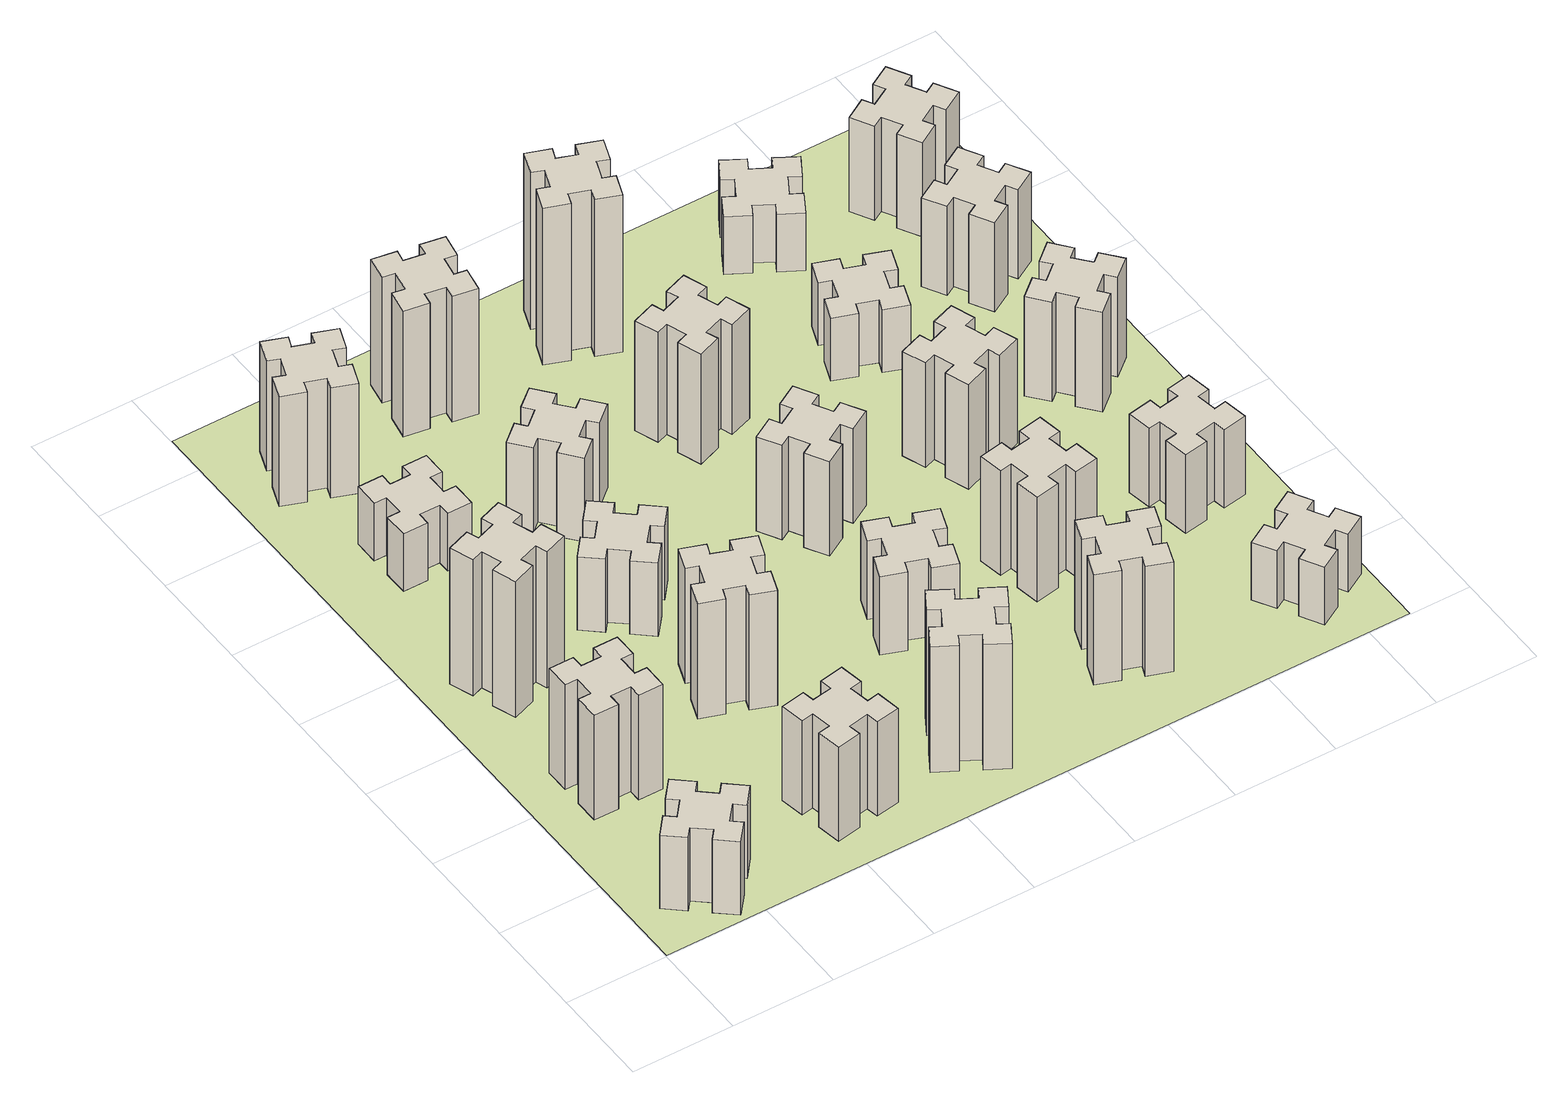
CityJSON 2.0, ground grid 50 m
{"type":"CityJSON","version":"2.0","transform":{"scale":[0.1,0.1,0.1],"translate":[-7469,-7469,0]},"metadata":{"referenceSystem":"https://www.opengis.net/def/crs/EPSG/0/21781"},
"CityObjects":{
"building1":{"type":"Building","attributes":{"class":"1000","function":"1000","usage":"1000","yearOfConstruction":2016,"roofType":"1000","measuredHeight":42,"storeysAboveGround":30,"storeysBelowGround":0},"geometry":[{"type":"Solid","lod":"1","boundaries":[[[[0,1,2,3,4,5,6,7,8,9,10,11,12,13,14,15,16,17,18,19]],[[17,16,20,21]],[[16,15,22,20]],[[15,14,23,22]],[[14,13,24,23]],[[13,12,25,24]],[[12,11,26,25]],[[11,10,27,26]],[[10,9,28,27]],[[9,8,29,28]],[[8,7,30,29]],[[7,6,31,30]],[[6,5,32,31]],[[5,4,33,32]],[[4,3,34,33]],[[3,2,35,34]],[[2,1,36,35]],[[1,0,37,36]],[[0,19,38,37]],[[19,18,39,38]],[[18,17,21,39]],[[24,25,26,27,28,29,30,31,32,33,34,35,36,37,38,39,21,20,22,23]]]]}]},
"building2":{"type":"Building","attributes":{"class":"1000","function":"1000","usage":"1000","yearOfConstruction":2016,"roofType":"1000","measuredHeight":60,"storeysAboveGround":30,"storeysBelowGround":0},"geometry":[{"type":"Solid","lod":"1","boundaries":[[[[40,41,42,43,44,45,46,47,48,49,50,51,52,53,54,55,56,57,58,59]],[[57,56,60,61]],[[56,55,62,60]],[[55,54,63,62]],[[54,53,64,63]],[[53,52,65,64]],[[52,51,66,65]],[[51,50,67,66]],[[50,49,68,67]],[[49,48,69,68]],[[48,47,70,69]],[[47,46,71,70]],[[46,45,72,71]],[[45,44,73,72]],[[44,43,74,73]],[[43,42,75,74]],[[42,41,76,75]],[[41,40,77,76]],[[40,59,78,77]],[[59,58,79,78]],[[58,57,61,79]],[[64,65,66,67,68,69,70,71,72,73,74,75,76,77,78,79,61,60,62,63]]]]}]},
"building3":{"type":"Building","attributes":{"class":"1000","function":"1000","usage":"1000","yearOfConstruction":2016,"roofType":"1000","measuredHeight":78,"storeysAboveGround":30,"storeysBelowGround":0},"geometry":[{"type":"Solid","lod":"1","boundaries":[[[[80,81,82,83,84,85,86,87,88,89,90,91,92,93,94,95,96,97,98,99]],[[97,96,100,101]],[[96,95,102,100]],[[95,94,103,102]],[[94,93,104,103]],[[93,92,105,104]],[[92,91,106,105]],[[91,90,107,106]],[[90,89,108,107]],[[89,88,109,108]],[[88,87,110,109]],[[87,86,111,110]],[[86,85,112,111]],[[85,84,113,112]],[[84,83,114,113]],[[83,82,115,114]],[[82,81,116,115]],[[81,80,117,116]],[[80,99,118,117]],[[99,98,119,118]],[[98,97,101,119]],[[104,105,106,107,108,109,110,111,112,113,114,115,116,117,118,119,101,100,102,103]]]]}]},
"building4":{"type":"Building","attributes":{"class":"1000","function":"1000","usage":"1000","yearOfConstruction":2016,"roofType":"1000","measuredHeight":54,"storeysAboveGround":30,"storeysBelowGround":0},"geometry":[{"type":"Solid","lod":"1","boundaries":[[[[120,121,122,123,124,125,126,127,128,129,130,131,132,133,134,135,136,137,138,139]],[[137,136,140,141]],[[136,135,142,140]],[[135,134,143,142]],[[134,133,144,143]],[[133,132,145,144]],[[132,131,146,145]],[[131,130,147,146]],[[130,129,148,147]],[[129,128,149,148]],[[128,127,150,149]],[[127,126,151,150]],[[126,125,152,151]],[[125,124,153,152]],[[124,123,154,153]],[[123,122,155,154]],[[122,121,156,155]],[[121,120,157,156]],[[120,139,158,157]],[[139,138,159,158]],[[138,137,141,159]],[[144,145,146,147,148,149,150,151,152,153,154,155,156,157,158,159,141,140,142,143]]]]}]},
"building5":{"type":"Building","attributes":{"class":"1000","function":"1000","usage":"1000","yearOfConstruction":2016,"roofType":"1000","measuredHeight":33,"storeysAboveGround":30,"storeysBelowGround":0},"geometry":[{"type":"Solid","lod":"1","boundaries":[[[[160,161,162,163,164,165,166,167,168,169,170,171,172,173,174,175,176,177,178,179]],[[177,176,180,181]],[[176,175,182,180]],[[175,174,183,182]],[[174,173,184,183]],[[173,172,185,184]],[[172,171,186,185]],[[171,170,187,186]],[[170,169,188,187]],[[169,168,189,188]],[[168,167,190,189]],[[167,166,191,190]],[[166,165,192,191]],[[165,164,193,192]],[[164,163,194,193]],[[163,162,195,194]],[[162,161,196,195]],[[161,160,197,196]],[[160,179,198,197]],[[179,178,199,198]],[[178,177,181,199]],[[184,185,186,187,188,189,190,191,192,193,194,195,196,197,198,199,181,180,182,183]]]]}]},
"building6":{"type":"Building","attributes":{"class":"1000","function":"1000","usage":"1000","yearOfConstruction":2016,"roofType":"1000","measuredHeight":63,"storeysAboveGround":30,"storeysBelowGround":0},"geometry":[{"type":"Solid","lod":"1","boundaries":[[[[200,201,202,203,204,205,206,207,208,209,210,211,212,213,214,215,216,217,218,219]],[[217,216,220,221]],[[216,215,222,220]],[[215,214,223,222]],[[214,213,224,223]],[[213,212,225,224]],[[212,211,226,225]],[[211,210,227,226]],[[210,209,228,227]],[[209,208,229,228]],[[208,207,230,229]],[[207,206,231,230]],[[206,205,232,231]],[[205,204,233,232]],[[204,203,234,233]],[[203,202,235,234]],[[202,201,236,235]],[[201,200,237,236]],[[200,219,238,237]],[[219,218,239,238]],[[218,217,221,239]],[[224,225,226,227,228,229,230,231,232,233,234,235,236,237,238,239,221,220,222,223]]]]}]},
"building7":{"type":"Building","attributes":{"class":"1000","function":"1000","usage":"1000","yearOfConstruction":2016,"roofType":"1000","measuredHeight":66,"storeysAboveGround":30,"storeysBelowGround":0},"geometry":[{"type":"Solid","lod":"1","boundaries":[[[[240,241,242,243,244,245,246,247,248,249,250,251,252,253,254,255,256,257,258,259]],[[257,256,260,261]],[[256,255,262,260]],[[255,254,263,262]],[[254,253,264,263]],[[253,252,265,264]],[[252,251,266,265]],[[251,250,267,266]],[[250,249,268,267]],[[249,248,269,268]],[[248,247,270,269]],[[247,246,271,270]],[[246,245,272,271]],[[245,244,273,272]],[[244,243,274,273]],[[243,242,275,274]],[[242,241,276,275]],[[241,240,277,276]],[[240,259,278,277]],[[259,258,279,278]],[[258,257,261,279]],[[264,265,266,267,268,269,270,271,272,273,274,275,276,277,278,279,261,260,262,263]]]]}]},
"building8":{"type":"Building","attributes":{"class":"1000","function":"1000","usage":"1000","yearOfConstruction":2016,"roofType":"1000","measuredHeight":42,"storeysAboveGround":30,"storeysBelowGround":0},"geometry":[{"type":"Solid","lod":"1","boundaries":[[[[280,281,282,283,284,285,286,287,288,289,290,291,292,293,294,295,296,297,298,299]],[[297,296,300,301]],[[296,295,302,300]],[[295,294,303,302]],[[294,293,304,303]],[[293,292,305,304]],[[292,291,306,305]],[[291,290,307,306]],[[290,289,308,307]],[[289,288,309,308]],[[288,287,310,309]],[[287,286,311,310]],[[286,285,312,311]],[[285,284,313,312]],[[284,283,314,313]],[[283,282,315,314]],[[282,281,316,315]],[[281,280,317,316]],[[280,299,318,317]],[[299,298,319,318]],[[298,297,301,319]],[[304,305,306,307,308,309,310,311,312,313,314,315,316,317,318,319,301,300,302,303]]]]}]},
"building9":{"type":"Building","attributes":{"class":"1000","function":"1000","usage":"1000","yearOfConstruction":2016,"roofType":"1000","measuredHeight":48,"storeysAboveGround":30,"storeysBelowGround":0},"geometry":[{"type":"Solid","lod":"1","boundaries":[[[[320,321,322,323,324,325,326,327,328,329,330,331,332,333,334,335,336,337,338,339]],[[337,336,340,341]],[[336,335,342,340]],[[335,334,343,342]],[[334,333,344,343]],[[333,332,345,344]],[[332,331,346,345]],[[331,330,347,346]],[[330,329,348,347]],[[329,328,349,348]],[[328,327,350,349]],[[327,326,351,350]],[[326,325,352,351]],[[325,324,353,352]],[[324,323,354,353]],[[323,322,355,354]],[[322,321,356,355]],[[321,320,357,356]],[[320,339,358,357]],[[339,338,359,358]],[[338,337,341,359]],[[344,345,346,347,348,349,350,351,352,353,354,355,356,357,358,359,341,340,342,343]]]]}]},
"building10":{"type":"Building","attributes":{"class":"1000","function":"1000","usage":"1000","yearOfConstruction":2016,"roofType":"1000","measuredHeight":72,"storeysAboveGround":30,"storeysBelowGround":0},"geometry":[{"type":"Solid","lod":"1","boundaries":[[[[360,361,362,363,364,365,366,367,368,369,370,371,372,373,374,375,376,377,378,379]],[[377,376,380,381]],[[376,375,382,380]],[[375,374,383,382]],[[374,373,384,383]],[[373,372,385,384]],[[372,371,386,385]],[[371,370,387,386]],[[370,369,388,387]],[[369,368,389,388]],[[368,367,390,389]],[[367,366,391,390]],[[366,365,392,391]],[[365,364,393,392]],[[364,363,394,393]],[[363,362,395,394]],[[362,361,396,395]],[[361,360,397,396]],[[360,379,398,397]],[[379,378,399,398]],[[378,377,381,399]],[[384,385,386,387,388,389,390,391,392,393,394,395,396,397,398,399,381,380,382,383]]]]}]},
"building11":{"type":"Building","attributes":{"class":"1000","function":"1000","usage":"1000","yearOfConstruction":2016,"roofType":"1000","measuredHeight":72,"storeysAboveGround":30,"storeysBelowGround":0},"geometry":[{"type":"Solid","lod":"1","boundaries":[[[[400,401,402,403,404,405,406,407,408,409,410,411,412,413,414,415,416,417,418,419]],[[417,416,420,421]],[[416,415,422,420]],[[415,414,423,422]],[[414,413,424,423]],[[413,412,425,424]],[[412,411,426,425]],[[411,410,427,426]],[[410,409,428,427]],[[409,408,429,428]],[[408,407,430,429]],[[407,406,431,430]],[[406,405,432,431]],[[405,404,433,432]],[[404,403,434,433]],[[403,402,435,434]],[[402,401,436,435]],[[401,400,437,436]],[[400,419,438,437]],[[419,418,439,438]],[[418,417,421,439]],[[424,425,426,427,428,429,430,431,432,433,434,435,436,437,438,439,421,420,422,423]]]]}]},
"building12":{"type":"Building","attributes":{"class":"1000","function":"1000","usage":"1000","yearOfConstruction":2016,"roofType":"1000","measuredHeight":45,"storeysAboveGround":30,"storeysBelowGround":0},"geometry":[{"type":"Solid","lod":"1","boundaries":[[[[440,441,442,443,444,445,446,447,448,449,450,451,452,453,454,455,456,457,458,459]],[[457,456,460,461]],[[456,455,462,460]],[[455,454,463,462]],[[454,453,464,463]],[[453,452,465,464]],[[452,451,466,465]],[[451,450,467,466]],[[450,449,468,467]],[[449,448,469,468]],[[448,447,470,469]],[[447,446,471,470]],[[446,445,472,471]],[[445,444,473,472]],[[444,443,474,473]],[[443,442,475,474]],[[442,441,476,475]],[[441,440,477,476]],[[440,459,478,477]],[[459,458,479,478]],[[458,457,461,479]],[[464,465,466,467,468,469,470,471,472,473,474,475,476,477,478,479,461,460,462,463]]]]}]},
"building13":{"type":"Building","attributes":{"class":"1000","function":"1000","usage":"1000","yearOfConstruction":2016,"roofType":"1000","measuredHeight":54,"storeysAboveGround":30,"storeysBelowGround":0},"geometry":[{"type":"Solid","lod":"1","boundaries":[[[[480,481,482,483,484,485,486,487,488,489,490,491,492,493,494,495,496,497,498,499]],[[497,496,500,501]],[[496,495,502,500]],[[495,494,503,502]],[[494,493,504,503]],[[493,492,505,504]],[[492,491,506,505]],[[491,490,507,506]],[[490,489,508,507]],[[489,488,509,508]],[[488,487,510,509]],[[487,486,511,510]],[[486,485,512,511]],[[485,484,513,512]],[[484,483,514,513]],[[483,482,515,514]],[[482,481,516,515]],[[481,480,517,516]],[[480,499,518,517]],[[499,498,519,518]],[[498,497,501,519]],[[504,505,506,507,508,509,510,511,512,513,514,515,516,517,518,519,501,500,502,503]]]]}]},
"building14":{"type":"Building","attributes":{"class":"1000","function":"1000","usage":"1000","yearOfConstruction":2016,"roofType":"1000","measuredHeight":63,"storeysAboveGround":30,"storeysBelowGround":0},"geometry":[{"type":"Solid","lod":"1","boundaries":[[[[520,521,522,523,524,525,526,527,528,529,530,531,532,533,534,535,536,537,538,539]],[[537,536,540,541]],[[536,535,542,540]],[[535,534,543,542]],[[534,533,544,543]],[[533,532,545,544]],[[532,531,546,545]],[[531,530,547,546]],[[530,529,548,547]],[[529,528,549,548]],[[528,527,550,549]],[[527,526,551,550]],[[526,525,552,551]],[[525,524,553,552]],[[524,523,554,553]],[[523,522,555,554]],[[522,521,556,555]],[[521,520,557,556]],[[520,539,558,557]],[[539,538,559,558]],[[538,537,541,559]],[[544,545,546,547,548,549,550,551,552,553,554,555,556,557,558,559,541,540,542,543]]]]}]},
"building15":{"type":"Building","attributes":{"class":"1000","function":"1000","usage":"1000","yearOfConstruction":2016,"roofType":"1000","measuredHeight":63,"storeysAboveGround":30,"storeysBelowGround":0},"geometry":[{"type":"Solid","lod":"1","boundaries":[[[[560,561,562,563,564,565,566,567,568,569,570,571,572,573,574,575,576,577,578,579]],[[577,576,580,581]],[[576,575,582,580]],[[575,574,583,582]],[[574,573,584,583]],[[573,572,585,584]],[[572,571,586,585]],[[571,570,587,586]],[[570,569,588,587]],[[569,568,589,588]],[[568,567,590,589]],[[567,566,591,590]],[[566,565,592,591]],[[565,564,593,592]],[[564,563,594,593]],[[563,562,595,594]],[[562,561,596,595]],[[561,560,597,596]],[[560,579,598,597]],[[579,578,599,598]],[[578,577,581,599]],[[584,585,586,587,588,589,590,591,592,593,594,595,596,597,598,599,581,580,582,583]]]]}]},
"building16":{"type":"Building","attributes":{"class":"1000","function":"1000","usage":"1000","yearOfConstruction":2016,"roofType":"1000","measuredHeight":90,"storeysAboveGround":30,"storeysBelowGround":0},"geometry":[{"type":"Solid","lod":"1","boundaries":[[[[600,601,602,603,604,605,606,607,608,609,610,611,612,613,614,615,616,617,618,619]],[[617,616,620,621]],[[616,615,622,620]],[[615,614,623,622]],[[614,613,624,623]],[[613,612,625,624]],[[612,611,626,625]],[[611,610,627,626]],[[610,609,628,627]],[[609,608,629,628]],[[608,607,630,629]],[[607,606,631,630]],[[606,605,632,631]],[[605,604,633,632]],[[604,603,634,633]],[[603,602,635,634]],[[602,601,636,635]],[[601,600,637,636]],[[600,619,638,637]],[[619,618,639,638]],[[618,617,621,639]],[[624,625,626,627,628,629,630,631,632,633,634,635,636,637,638,639,621,620,622,623]]]]}]},
"building17":{"type":"Building","attributes":{"class":"1000","function":"1000","usage":"1000","yearOfConstruction":2016,"roofType":"1000","measuredHeight":60,"storeysAboveGround":30,"storeysBelowGround":0},"geometry":[{"type":"Solid","lod":"1","boundaries":[[[[640,641,642,643,644,645,646,647,648,649,650,651,652,653,654,655,656,657,658,659]],[[657,656,660,661]],[[656,655,662,660]],[[655,654,663,662]],[[654,653,664,663]],[[653,652,665,664]],[[652,651,666,665]],[[651,650,667,666]],[[650,649,668,667]],[[649,648,669,668]],[[648,647,670,669]],[[647,646,671,670]],[[646,645,672,671]],[[645,644,673,672]],[[644,643,674,673]],[[643,642,675,674]],[[642,641,676,675]],[[641,640,677,676]],[[640,659,678,677]],[[659,658,679,678]],[[658,657,661,679]],[[664,665,666,667,668,669,670,671,672,673,674,675,676,677,678,679,661,660,662,663]]]]}]},
"building18":{"type":"Building","attributes":{"class":"1000","function":"1000","usage":"1000","yearOfConstruction":2016,"roofType":"1000","measuredHeight":60,"storeysAboveGround":30,"storeysBelowGround":0},"geometry":[{"type":"Solid","lod":"1","boundaries":[[[[680,681,682,683,684,685,686,687,688,689,690,691,692,693,694,695,696,697,698,699]],[[697,696,700,701]],[[696,695,702,700]],[[695,694,703,702]],[[694,693,704,703]],[[693,692,705,704]],[[692,691,706,705]],[[691,690,707,706]],[[690,689,708,707]],[[689,688,709,708]],[[688,687,710,709]],[[687,686,711,710]],[[686,685,712,711]],[[685,684,713,712]],[[684,683,714,713]],[[683,682,715,714]],[[682,681,716,715]],[[681,680,717,716]],[[680,699,718,717]],[[699,698,719,718]],[[698,697,701,719]],[[704,705,706,707,708,709,710,711,712,713,714,715,716,717,718,719,701,700,702,703]]]]}]},
"building19":{"type":"Building","attributes":{"class":"1000","function":"1000","usage":"1000","yearOfConstruction":2016,"roofType":"1000","measuredHeight":36,"storeysAboveGround":30,"storeysBelowGround":0},"geometry":[{"type":"Solid","lod":"1","boundaries":[[[[720,721,722,723,724,725,726,727,728,729,730,731,732,733,734,735,736,737,738,739]],[[737,736,740,741]],[[736,735,742,740]],[[735,734,743,742]],[[734,733,744,743]],[[733,732,745,744]],[[732,731,746,745]],[[731,730,747,746]],[[730,729,748,747]],[[729,728,749,748]],[[728,727,750,749]],[[727,726,751,750]],[[726,725,752,751]],[[725,724,753,752]],[[724,723,754,753]],[[723,722,755,754]],[[722,721,756,755]],[[721,720,757,756]],[[720,739,758,757]],[[739,738,759,758]],[[738,737,741,759]],[[744,745,746,747,748,749,750,751,752,753,754,755,756,757,758,759,741,740,742,743]]]]}]},
"building20":{"type":"Building","attributes":{"class":"1000","function":"1000","usage":"1000","yearOfConstruction":2016,"roofType":"1000","measuredHeight":33,"storeysAboveGround":30,"storeysBelowGround":0},"geometry":[{"type":"Solid","lod":"1","boundaries":[[[[760,761,762,763,764,765,766,767,768,769,770,771,772,773,774,775,776,777,778,779]],[[777,776,780,781]],[[776,775,782,780]],[[775,774,783,782]],[[774,773,784,783]],[[773,772,785,784]],[[772,771,786,785]],[[771,770,787,786]],[[770,769,788,787]],[[769,768,789,788]],[[768,767,790,789]],[[767,766,791,790]],[[766,765,792,791]],[[765,764,793,792]],[[764,763,794,793]],[[763,762,795,794]],[[762,761,796,795]],[[761,760,797,796]],[[760,779,798,797]],[[779,778,799,798]],[[778,777,781,799]],[[784,785,786,787,788,789,790,791,792,793,794,795,796,797,798,799,781,780,782,783]]]]}]},
"building21":{"type":"Building","attributes":{"class":"1000","function":"1000","usage":"1000","yearOfConstruction":2016,"roofType":"1000","measuredHeight":45,"storeysAboveGround":30,"storeysBelowGround":0},"geometry":[{"type":"Solid","lod":"1","boundaries":[[[[800,801,802,803,804,805,806,807,808,809,810,811,812,813,814,815,816,817,818,819]],[[817,816,820,821]],[[816,815,822,820]],[[815,814,823,822]],[[814,813,824,823]],[[813,812,825,824]],[[812,811,826,825]],[[811,810,827,826]],[[810,809,828,827]],[[809,808,829,828]],[[808,807,830,829]],[[807,806,831,830]],[[806,805,832,831]],[[805,804,833,832]],[[804,803,834,833]],[[803,802,835,834]],[[802,801,836,835]],[[801,800,837,836]],[[800,819,838,837]],[[819,818,839,838]],[[818,817,821,839]],[[824,825,826,827,828,829,830,831,832,833,834,835,836,837,838,839,821,820,822,823]]]]}]},
"building22":{"type":"Building","attributes":{"class":"1000","function":"1000","usage":"1000","yearOfConstruction":2016,"roofType":"1000","measuredHeight":33,"storeysAboveGround":30,"storeysBelowGround":0},"geometry":[{"type":"Solid","lod":"1","boundaries":[[[[840,841,842,843,844,845,846,847,848,849,850,851,852,853,854,855,856,857,858,859]],[[857,856,860,861]],[[856,855,862,860]],[[855,854,863,862]],[[854,853,864,863]],[[853,852,865,864]],[[852,851,866,865]],[[851,850,867,866]],[[850,849,868,867]],[[849,848,869,868]],[[848,847,870,869]],[[847,846,871,870]],[[846,845,872,871]],[[845,844,873,872]],[[844,843,874,873]],[[843,842,875,874]],[[842,841,876,875]],[[841,840,877,876]],[[840,859,878,877]],[[859,858,879,878]],[[858,857,861,879]],[[864,865,866,867,868,869,870,871,872,873,874,875,876,877,878,879,861,860,862,863]]]]}]},
"building23":{"type":"Building","attributes":{"class":"1000","function":"1000","usage":"1000","yearOfConstruction":2016,"roofType":"1000","measuredHeight":57,"storeysAboveGround":30,"storeysBelowGround":0},"geometry":[{"type":"Solid","lod":"1","boundaries":[[[[880,881,882,883,884,885,886,887,888,889,890,891,892,893,894,895,896,897,898,899]],[[897,896,900,901]],[[896,895,902,900]],[[895,894,903,902]],[[894,893,904,903]],[[893,892,905,904]],[[892,891,906,905]],[[891,890,907,906]],[[890,889,908,907]],[[889,888,909,908]],[[888,887,910,909]],[[887,886,911,910]],[[886,885,912,911]],[[885,884,913,912]],[[884,883,914,913]],[[883,882,915,914]],[[882,881,916,915]],[[881,880,917,916]],[[880,899,918,917]],[[899,898,919,918]],[[898,897,901,919]],[[904,905,906,907,908,909,910,911,912,913,914,915,916,917,918,919,901,900,902,903]]]]}]},
"building24":{"type":"Building","attributes":{"class":"1000","function":"1000","usage":"1000","yearOfConstruction":2016,"roofType":"1000","measuredHeight":51,"storeysAboveGround":30,"storeysBelowGround":0},"geometry":[{"type":"Solid","lod":"1","boundaries":[[[[920,921,922,923,924,925,926,927,928,929,930,931,932,933,934,935,936,937,938,939]],[[937,936,940,941]],[[936,935,942,940]],[[935,934,943,942]],[[934,933,944,943]],[[933,932,945,944]],[[932,931,946,945]],[[931,930,947,946]],[[930,929,948,947]],[[929,928,949,948]],[[928,927,950,949]],[[927,926,951,950]],[[926,925,952,951]],[[925,924,953,952]],[[924,923,954,953]],[[923,922,955,954]],[[922,921,956,955]],[[921,920,957,956]],[[920,939,958,957]],[[939,938,959,958]],[[938,937,941,959]],[[944,945,946,947,948,949,950,951,952,953,954,955,956,957,958,959,941,940,942,943]]]]}]},
"building25":{"type":"Building","attributes":{"class":"1000","function":"1000","usage":"1000","yearOfConstruction":2016,"roofType":"1000","measuredHeight":54,"storeysAboveGround":30,"storeysBelowGround":0},"geometry":[{"type":"Solid","lod":"1","boundaries":[[[[960,961,962,963,964,965,966,967,968,969,970,971,972,973,974,975,976,977,978,979]],[[977,976,980,981]],[[976,975,982,980]],[[975,974,983,982]],[[974,973,984,983]],[[973,972,985,984]],[[972,971,986,985]],[[971,970,987,986]],[[970,969,988,987]],[[969,968,989,988]],[[968,967,990,989]],[[967,966,991,990]],[[966,965,992,991]],[[965,964,993,992]],[[964,963,994,993]],[[963,962,995,994]],[[962,961,996,995]],[[961,960,997,996]],[[960,979,998,997]],[[979,978,999,998]],[[978,977,981,999]],[[984,985,986,987,988,989,990,991,992,993,994,995,996,997,998,999,981,980,982,983]]]]}]},
"landuse1":{"type":"LandUse","attributes":{"name":"plot1","function":"1010"},"geometry":[{"type":"MultiSurface","lod":"1","boundaries":[[[1000,1001,1002,1003]]]}]}
},
"vertices":[
[484,327,0],[408,392,0],[446,438,0],[354,515,0],[277,423,0],[323,384,0],[259,308,0],[213,346,0],[136,254,0],[228,177,0],[266,223,0],[343,159,0],[304,113,0],[396,36,0],[473,128,0],[427,166,0],[492,243,0],[538,204,0],[615,296,0],[523,373,0],[492,243,420],[538,204,420],[427,166,420],[473,128,420],[396,36,420],[304,113,420],[343,159,420],[266,223,420],[228,177,420],[136,254,420],[213,346,420],[259,308,420],[323,384,420],[277,423,420],[354,515,420],[446,438,420],[408,392,420],[484,327,420],[523,373,420],[615,296,420],
[425,1125,0],[325,1125,0],[325,1185,0],[205,1185,0],[205,1065,0],[265,1065,0],[265,965,0],[205,965,0],[205,845,0],[325,845,0],[325,905,0],[425,905,0],[425,845,0],[545,845,0],[545,965,0],[485,965,0],[485,1065,0],[545,1065,0],[545,1185,0],[425,1185,0],[485,1065,600],[545,1065,600],[485,965,600],[545,965,600],[545,845,600],[425,845,600],[425,905,600],[325,905,600],[325,845,600],[205,845,600],[205,965,600],[265,965,600],[265,1065,600],[205,1065,600],[205,1185,600],[325,1185,600],[325,1125,600],[425,1125,600],[425,1185,600],[545,1185,600],
[385,1876,0],[291,1842,0],[270,1898,0],[157,1857,0],[199,1744,0],[255,1765,0],[289,1671,0],[233,1650,0],[274,1537,0],[387,1579,0],[366,1635,0],[460,1669,0],[480,1613,0],[593,1654,0],[552,1767,0],[496,1746,0],[462,1840,0],[518,1860,0],[477,1973,0],[364,1932,0],[462,1840,780],[518,1860,780],[496,1746,780],[552,1767,780],[593,1654,780],[480,1613,780],[460,1669,780],[366,1635,780],[387,1579,780],[274,1537,780],[233,1650,780],[289,1671,780],[255,1765,780],[199,1744,780],[157,1857,780],[270,1898,780],[291,1842,780],[385,1876,780],[364,1932,780],[477,1973,780],
[1232,345,0],[1215,444,0],[1274,454,0],[1253,572,0],[1135,551,0],[1145,492,0],[1047,475,0],[1037,534,0],[918,513,0],[939,395,0],[998,405,0],[1016,307,0],[957,297,0],[977,178,0],[1096,199,0],[1085,258,0],[1184,276,0],[1194,217,0],[1312,237,0],[1291,356,0],[1184,276,540],[1194,217,540],[1085,258,540],[1096,199,540],[977,178,540],[957,297,540],[1016,307,540],[998,405,540],[939,395,540],[918,513,540],[1037,534,540],[1047,475,540],[1145,492,540],[1135,551,540],[1253,572,540],[1274,454,540],[1215,444,540],[1232,345,540],[1291,356,540],[1312,237,540],
[585,2545,0],[585,2645,0],[645,2645,0],[645,2765,0],[525,2765,0],[525,2705,0],[425,2705,0],[425,2765,0],[305,2765,0],[305,2645,0],[365,2645,0],[365,2545,0],[305,2545,0],[305,2425,0],[425,2425,0],[425,2485,0],[525,2485,0],[525,2425,0],[645,2425,0],[645,2545,0],[525,2485,330],[525,2425,330],[425,2485,330],[425,2425,330],[305,2425,330],[305,2545,330],[365,2545,330],[365,2645,330],[305,2645,330],[305,2765,330],[425,2765,330],[425,2705,330],[525,2705,330],[525,2765,330],[645,2765,330],[645,2645,330],[585,2645,330],[585,2545,330],[645,2545,330],[645,2425,330],
[460,3322,0],[366,3356,0],[387,3412,0],[274,3453,0],[233,3340,0],[289,3320,0],[255,3226,0],[199,3247,0],[157,3134,0],[270,3093,0],[291,3149,0],[385,3115,0],[364,3059,0],[477,3017,0],[518,3130,0],[462,3151,0],[496,3245,0],[552,3224,0],[593,3337,0],[480,3378,0],[496,3245,630],[552,3224,630],[462,3151,630],[518,3130,630],[477,3017,630],[364,3059,630],[385,3115,630],[291,3149,630],[270,3093,630],[157,3134,630],[199,3247,630],[255,3226,630],[289,3320,630],[233,3340,630],[274,3453,630],[387,3412,630],[366,3356,630],[460,3322,630],[480,3378,630],[593,3337,630],
[1029,1300,0],[995,1206,0],[939,1227,0],[897,1114,0],[1010,1073,0],[1031,1129,0],[1125,1095,0],[1104,1039,0],[1217,997,0],[1258,1110,0],[1202,1131,0],[1236,1225,0],[1292,1204,0],[1333,1317,0],[1220,1358,0],[1200,1302,0],[1106,1336,0],[1127,1392,0],[1014,1433,0],[973,1320,0],[1106,1336,660],[1127,1392,660],[1200,1302,660],[1220,1358,660],[1333,1317,660],[1292,1204,660],[1236,1225,660],[1202,1131,660],[1258,1110,660],[1217,997,660],[1104,1039,660],[1125,1095,660],[1031,1129,660],[1010,1073,660],[897,1114,660],[939,1227,660],[995,1206,660],[1029,1300,660],[973,1320,660],[1014,1433,660],
[963,1964,0],[899,1888,0],[853,1926,0],[776,1834,0],[868,1757,0],[906,1803,0],[983,1739,0],[944,1693,0],[1036,1616,0],[1113,1708,0],[1067,1746,0],[1132,1823,0],[1178,1784,0],[1255,1876,0],[1163,1953,0],[1124,1907,0],[1048,1972,0],[1086,2018,0],[994,2095,0],[917,2003,0],[1048,1972,420],[1086,2018,420],[1124,1907,420],[1163,1953,420],[1255,1876,420],[1178,1784,420],[1132,1823,420],[1067,1746,420],[1113,1708,420],[1036,1616,420],[944,1693,420],[983,1739,420],[906,1803,420],[868,1757,420],[776,1834,420],[853,1926,420],[899,1888,420],[963,1964,420],[917,2003,420],[994,2095,420],
[1148,2379,0],[1224,2443,0],[1263,2397,0],[1355,2474,0],[1278,2566,0],[1232,2528,0],[1167,2604,0],[1213,2643,0],[1136,2735,0],[1044,2658,0],[1083,2612,0],[1006,2547,0],[968,2593,0],[876,2516,0],[953,2424,0],[999,2463,0],[1063,2386,0],[1017,2348,0],[1094,2256,0],[1186,2333,0],[1063,2386,480],[1017,2348,480],[999,2463,480],[953,2424,480],[876,2516,480],[968,2593,480],[1006,2547,480],[1083,2612,480],[1044,2658,480],[1136,2735,480],[1213,2643,480],[1167,2604,480],[1232,2528,480],[1278,2566,480],[1355,2474,480],[1263,2397,480],[1224,2443,480],[1148,2379,480],[1186,2333,480],[1094,2256,480],
[1854,446,0],[1767,496,0],[1797,548,0],[1693,608,0],[1633,504,0],[1685,474,0],[1635,387,0],[1583,417,0],[1523,313,0],[1627,253,0],[1657,305,0],[1744,255,0],[1714,203,0],[1818,143,0],[1878,247,0],[1826,277,0],[1876,364,0],[1928,334,0],[1988,438,0],[1884,498,0],[1876,364,720],[1928,334,720],[1826,277,720],[1878,247,720],[1818,143,720],[1714,203,720],[1744,255,720],[1657,305,720],[1627,253,720],[1523,313,720],[1583,417,720],[1635,387,720],[1685,474,720],[1633,504,720],[1693,608,720],[1797,548,720],[1767,496,720],[1854,446,720],[1884,498,720],[1988,438,720],
[1084,3435,0],[985,3452,0],[996,3511,0],[877,3532,0],[857,3414,0],[916,3404,0],[898,3305,0],[839,3316,0],[818,3197,0],[937,3177,0],[947,3236,0],[1045,3218,0],[1035,3159,0],[1153,3138,0],[1174,3257,0],[1115,3267,0],[1132,3365,0],[1191,3355,0],[1212,3473,0],[1094,3494,0],[1132,3365,720],[1191,3355,720],[1115,3267,720],[1174,3257,720],[1153,3138,720],[1035,3159,720],[1045,3218,720],[947,3236,720],[937,3177,720],[818,3197,720],[839,3316,720],[898,3305,720],[916,3404,720],[857,3414,720],[877,3532,720],[996,3511,720],[985,3452,720],[1084,3435,720],[1094,3494,720],[1212,3473,720],
[2040,1202,0],[1946,1236,0],[1967,1292,0],[1854,1333,0],[1813,1220,0],[1869,1200,0],[1835,1106,0],[1779,1127,0],[1737,1014,0],[1850,973,0],[1871,1029,0],[1965,995,0],[1944,939,0],[2057,897,0],[2098,1010,0],[2042,1031,0],[2076,1125,0],[2132,1104,0],[2173,1217,0],[2060,1258,0],[2076,1125,450],[2132,1104,450],[2042,1031,450],[2098,1010,450],[2057,897,450],[1944,939,450],[1965,995,450],[1871,1029,450],[1850,973,450],[1737,1014,450],[1779,1127,450],[1835,1106,450],[1869,1200,450],[1813,1220,450],[1854,1333,450],[1967,1292,450],[1946,1236,450],[2040,1202,450],[2060,1258,450],[2173,1217,450],
[2076,1867,0],[2026,1954,0],[2078,1984,0],[2018,2088,0],[1914,2028,0],[1944,1976,0],[1857,1926,0],[1827,1978,0],[1723,1918,0],[1783,1814,0],[1835,1844,0],[1885,1757,0],[1833,1727,0],[1893,1623,0],[1997,1683,0],[1967,1735,0],[2054,1785,0],[2084,1733,0],[2188,1793,0],[2128,1897,0],[2054,1785,540],[2084,1733,540],[1967,1735,540],[1997,1683,540],[1893,1623,540],[1833,1727,540],[1885,1757,540],[1835,1844,540],[1783,1814,540],[1723,1918,540],[1827,1978,540],[1857,1926,540],[1944,1976,540],[1914,2028,540],[2018,2088,540],[2078,1984,540],[2026,1954,540],[2076,1867,540],[2128,1897,540],[2188,1793,540],
[1865,2716,0],[1771,2682,0],[1750,2738,0],[1637,2697,0],[1679,2584,0],[1735,2605,0],[1769,2511,0],[1713,2490,0],[1754,2377,0],[1867,2419,0],[1846,2475,0],[1940,2509,0],[1960,2453,0],[2073,2494,0],[2032,2607,0],[1976,2586,0],[1942,2680,0],[1998,2700,0],[1957,2813,0],[1844,2772,0],[1942,2680,630],[1998,2700,630],[1976,2586,630],[2032,2607,630],[2073,2494,630],[1960,2453,630],[1940,2509,630],[1846,2475,630],[1867,2419,630],[1754,2377,630],[1713,2490,630],[1769,2511,630],[1735,2605,630],[1679,2584,630],[1637,2697,630],[1750,2738,630],[1771,2682,630],[1865,2716,630],[1844,2772,630],[1957,2813,630],
[2680,562,0],[2586,596,0],[2607,652,0],[2494,693,0],[2453,580,0],[2509,560,0],[2475,466,0],[2419,487,0],[2377,374,0],[2490,333,0],[2511,389,0],[2605,355,0],[2584,299,0],[2697,257,0],[2738,370,0],[2682,391,0],[2716,485,0],[2772,464,0],[2813,577,0],[2700,618,0],[2716,485,630],[2772,464,630],[2682,391,630],[2738,370,630],[2697,257,630],[2584,299,630],[2605,355,630],[2511,389,630],[2490,333,630],[2377,374,630],[2419,487,630],[2475,466,630],[2509,560,630],[2453,580,630],[2494,693,630],[2607,652,630],[2586,596,630],[2680,562,630],[2700,618,630],[2813,577,630],
[1669,3420,0],[1635,3326,0],[1579,3347,0],[1537,3234,0],[1650,3193,0],[1671,3249,0],[1765,3215,0],[1744,3159,0],[1857,3117,0],[1898,3230,0],[1842,3251,0],[1876,3345,0],[1932,3324,0],[1973,3437,0],[1860,3478,0],[1840,3422,0],[1746,3456,0],[1767,3512,0],[1654,3553,0],[1613,3440,0],[1746,3456,900],[1767,3512,900],[1840,3422,900],[1860,3478,900],[1973,3437,900],[1932,3324,900],[1876,3345,900],[1842,3251,900],[1898,3230,900],[1857,3117,900],[1744,3159,900],[1765,3215,900],[1671,3249,900],[1650,3193,900],[1537,3234,900],[1579,3347,900],[1635,3326,900],[1669,3420,900],[1613,3440,900],[1654,3553,900],
[2565,998,0],[2664,1016,0],[2674,957,0],[2792,977,0],[2771,1096,0],[2712,1085,0],[2695,1184,0],[2754,1194,0],[2733,1312,0],[2615,1291,0],[2625,1232,0],[2527,1215,0],[2517,1274,0],[2398,1253,0],[2419,1135,0],[2478,1145,0],[2496,1047,0],[2437,1037,0],[2457,918,0],[2576,939,0],[2496,1047,600],[2437,1037,600],[2478,1145,600],[2419,1135,600],[2398,1253,600],[2517,1274,600],[2527,1215,600],[2625,1232,600],[2615,1291,600],[2733,1312,600],[2754,1194,600],[2695,1184,600],[2712,1085,600],[2771,1096,600],[2792,977,600],[2674,957,600],[2664,1016,600],[2565,998,600],[2576,939,600],[2457,918,600],
[2705,1976,0],[2611,1942,0],[2590,1998,0],[2477,1957,0],[2519,1844,0],[2575,1865,0],[2609,1771,0],[2553,1750,0],[2594,1637,0],[2707,1679,0],[2686,1735,0],[2780,1769,0],[2800,1713,0],[2913,1754,0],[2872,1867,0],[2816,1846,0],[2782,1940,0],[2838,1960,0],[2797,2073,0],[2684,2032,0],[2782,1940,600],[2838,1960,600],[2816,1846,600],[2872,1867,600],[2913,1754,600],[2800,1713,600],[2780,1769,600],[2686,1735,600],[2707,1679,600],[2594,1637,600],[2553,1750,600],[2609,1771,600],[2575,1865,600],[2519,1844,600],[2477,1957,600],[2590,1998,600],[2611,1942,600],[2705,1976,600],[2684,2032,600],[2797,2073,600],
[2609,2680,0],[2575,2586,0],[2519,2607,0],[2477,2494,0],[2590,2453,0],[2611,2509,0],[2705,2475,0],[2684,2419,0],[2797,2377,0],[2838,2490,0],[2782,2511,0],[2816,2605,0],[2872,2584,0],[2913,2697,0],[2800,2738,0],[2780,2682,0],[2686,2716,0],[2707,2772,0],[2594,2813,0],[2553,2700,0],[2686,2716,360],[2707,2772,360],[2780,2682,360],[2800,2738,360],[2913,2697,360],[2872,2584,360],[2816,2605,360],[2782,2511,360],[2838,2490,360],[2797,2377,360],[2684,2419,360],[2705,2475,360],[2611,2509,360],[2590,2453,360],[2477,2494,360],[2519,2607,360],[2575,2586,360],[2609,2680,360],[2553,2700,360],[2594,2813,360],
[3424,496,0],[3337,446,0],[3307,498,0],[3203,438,0],[3263,334,0],[3315,364,0],[3365,277,0],[3313,247,0],[3373,143,0],[3477,203,0],[3447,255,0],[3534,305,0],[3564,253,0],[3668,313,0],[3608,417,0],[3556,387,0],[3506,474,0],[3558,504,0],[3498,608,0],[3394,548,0],[3506,474,330],[3558,504,330],[3556,387,330],[3608,417,330],[3668,313,330],[3564,253,330],[3534,305,330],[3447,255,330],[3477,203,330],[3373,143,330],[3313,247,330],[3365,277,330],[3315,364,330],[3263,334,330],[3203,438,330],[3307,498,330],[3337,446,330],[3424,496,330],[3394,548,330],[3498,608,330],
[3365,1232,0],[3267,1215,0],[3257,1274,0],[3138,1253,0],[3159,1135,0],[3218,1145,0],[3236,1047,0],[3177,1037,0],[3197,918,0],[3316,939,0],[3305,998,0],[3404,1016,0],[3414,957,0],[3532,977,0],[3511,1096,0],[3452,1085,0],[3435,1184,0],[3494,1194,0],[3473,1312,0],[3355,1291,0],[3435,1184,450],[3494,1194,450],[3452,1085,450],[3511,1096,450],[3532,977,450],[3414,957,450],[3404,1016,450],[3305,998,450],[3316,939,450],[3197,918,450],[3177,1037,450],[3236,1047,450],[3218,1145,450],[3159,1135,450],[3138,1253,450],[3257,1274,450],[3267,1215,450],[3365,1232,450],[3355,1291,450],[3473,1312,450],
[2766,3237,0],[2816,3324,0],[2868,3294,0],[2928,3398,0],[2824,3458,0],[2794,3406,0],[2707,3456,0],[2737,3508,0],[2633,3568,0],[2573,3464,0],[2625,3434,0],[2575,3347,0],[2523,3377,0],[2463,3273,0],[2567,3213,0],[2597,3265,0],[2684,3215,0],[2654,3163,0],[2758,3103,0],[2818,3207,0],[2684,3215,330],[2654,3163,330],[2597,3265,330],[2567,3213,330],[2463,3273,330],[2523,3377,330],[2575,3347,330],[2625,3434,330],[2573,3464,330],[2633,3568,330],[2737,3508,330],[2707,3456,330],[2794,3406,330],[2824,3458,330],[2928,3398,330],[2868,3294,330],[2816,3324,330],[2766,3237,330],[2818,3207,330],[2758,3103,330],
[3368,1839,0],[3444,1903,0],[3483,1857,0],[3575,1934,0],[3498,2026,0],[3452,1988,0],[3387,2064,0],[3433,2103,0],[3356,2195,0],[3264,2118,0],[3303,2072,0],[3226,2007,0],[3188,2053,0],[3096,1976,0],[3173,1884,0],[3219,1923,0],[3283,1846,0],[3237,1808,0],[3314,1716,0],[3406,1793,0],[3283,1846,570],[3237,1808,570],[3219,1923,570],[3173,1884,570],[3096,1976,570],[3188,2053,570],[3226,2007,570],[3303,2072,570],[3264,2118,570],[3356,2195,570],[3433,2103,570],[3387,2064,570],[3452,1988,570],[3498,2026,570],[3575,1934,570],[3483,1857,570],[3444,1903,570],[3368,1839,570],[3406,1793,570],[3314,1716,570],
[3347,2575,0],[3434,2625,0],[3464,2573,0],[3568,2633,0],[3508,2737,0],[3456,2707,0],[3406,2794,0],[3458,2824,0],[3398,2928,0],[3294,2868,0],[3324,2816,0],[3237,2766,0],[3207,2818,0],[3103,2758,0],[3163,2654,0],[3215,2684,0],[3265,2597,0],[3213,2567,0],[3273,2463,0],[3377,2523,0],[3265,2597,510],[3213,2567,510],[3215,2684,510],[3163,2654,510],[3103,2758,510],[3207,2818,510],[3237,2766,510],[3324,2816,510],[3294,2868,510],[3398,2928,510],[3458,2824,510],[3406,2794,510],[3456,2707,510],[3508,2737,510],[3568,2633,510],[3464,2573,510],[3434,2625,510],[3347,2575,510],[3377,2523,510],[3273,2463,510],
[3215,3224,0],[3265,3137,0],[3213,3107,0],[3273,3003,0],[3377,3063,0],[3347,3115,0],[3434,3165,0],[3464,3113,0],[3568,3173,0],[3508,3277,0],[3456,3247,0],[3406,3334,0],[3458,3364,0],[3398,3468,0],[3294,3408,0],[3324,3356,0],[3237,3306,0],[3207,3358,0],[3103,3298,0],[3163,3194,0],[3237,3306,540],[3207,3358,540],[3324,3356,540],[3294,3408,540],[3398,3468,540],[3458,3364,540],[3406,3334,540],[3456,3247,540],[3508,3277,540],[3568,3173,540],[3464,3113,540],[3434,3165,540],[3347,3115,540],[3377,3063,540],[3273,3003,540],[3213,3107,540],[3265,3137,540],[3215,3224,540],[3163,3194,540],[3103,3298,540],
[5,3705,0],[3705,3705,0],[3705,5,0],[5,5,0]
]}
